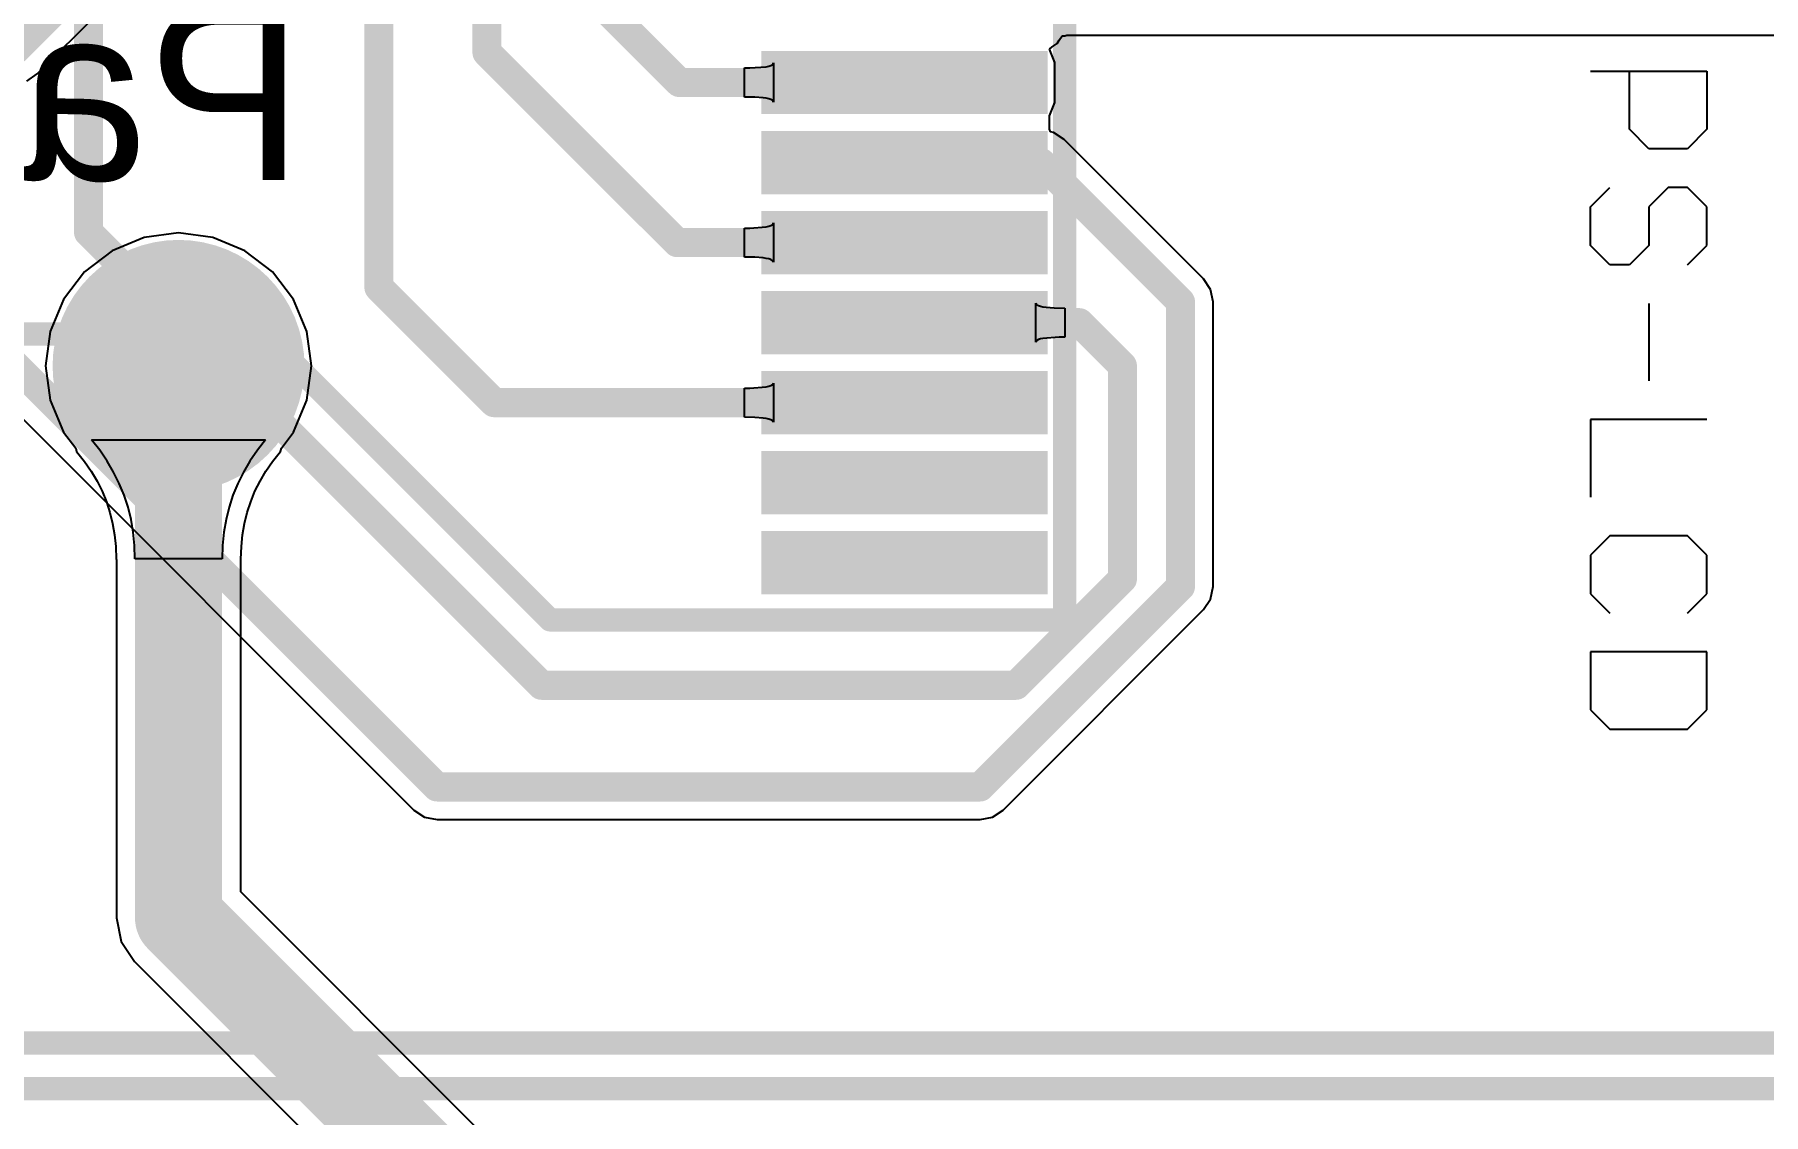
# Model space of a CAD drawing. Header units: millimetres. Extents: x 6.5 to 10.45, y 0.98 to 5.86.
# Drawn here: x 8.085 to 8.681, y 2.787 to 3.159 of the extents above; entities that cross this region are included whole.
import ezdxf

# ---------------------------------------------------------------- set-up
doc = ezdxf.new("R2010")
doc.units = ezdxf.units.MM
doc.header["$MEASUREMENT"] = 0
for name, color, linetype in [('BottomLayer', 5, 'Continuous'), ('BottomOverlay', 54, 'Continuous'), ('BottomPaste', 16, 'Continuous'), ('BottomSolder', 6, 'Continuous'), ('TopLayer', 1, 'Continuous'), ('TopOverlay', 2, 'Continuous'), ('TopPaste', 8, 'Continuous'), ('TopSolder', 216, 'Continuous')]:
    doc.layers.add(name, color=color, linetype=linetype)

# ---------------------------------------------------------------- blocks, each defined once
blk = doc.blocks.new('P___B_B_40')
at = {"layer": 'BottomLayer', "const_width": 0.03937}
blk.add_lwpolyline([(-0.019685, 0, 1), (0.019685, 0, 1)], format="xyb", close=True, dxfattribs=at)
at = {"layer": 'BottomPaste', "const_width": 0.03937}
blk.add_lwpolyline([(-0.019685, 0, 1), (0.019685, 0, 1)], format="xyb", close=True, dxfattribs=at)
at = {"layer": 'BottomSolder', "const_width": 0.04337}
blk.add_lwpolyline([(-0.021685, 0, 1), (0.021685, 0, 1)], format="xyb", close=True, dxfattribs=at)
blk = doc.blocks.new('1_14IPS_LCD_75')
at = {"layer": 'TopLayer'}
for points in [[(-0.30906, 0.84941), (-0.30906, 0.83563), (-0.2185, 0.84941), (-0.2185, 0.83563)], [(-0.30906, 0.82185), (-0.30906, 0.80807), (-0.2185, 0.82185), (-0.2185, 0.80807)], [(-0.30906, 0.79429), (-0.30906, 0.78051), (-0.2185, 0.79429), (-0.2185, 0.78051)], [(-0.30906, 0.76673), (-0.30906, 0.75295), (-0.2185, 0.76673), (-0.2185, 0.75295)], [(-0.30906, 0.73917), (-0.30906, 0.72539), (-0.2185, 0.73917), (-0.2185, 0.72539)], [(-0.30906, 0.71161), (-0.30906, 0.69783), (-0.2185, 0.71161), (-0.2185, 0.69783)], [(-0.30906, 0.68405), (-0.30906, 0.67027), (-0.2185, 0.68405), (-0.2185, 0.67027)]]:
    blk.add_solid(points, dxfattribs=at)
at = {"layer": 'TopOverlay'}
for p, q in [((-0.53332, 0.89987), (-0.53999, 0.89321)), ((-0.50666, 0.89987), (-0.53332, 0.89987)), ((-0.5, 0.89321), (-0.50666, 0.89987)), ((-0.53999, 0.89321), (-0.53999, 0.87321)), ((-0.5, 0.87321), (-0.5, 0.89321)), ((-0.53999, 0.87321), (-0.5, 0.87321)), ((-0.53332, 0.85988), (-0.53999, 0.85322)), ((-0.5, 0.85322), (-0.50666, 0.85988)), ((-0.53999, 0.85322), (-0.53999, 0.83989)), ((-0.5, 0.83989), (-0.5, 0.85322)), ((-0.53999, 0.83989), (-0.53332, 0.83323)), ((-0.50666, 0.83323), (-0.5, 0.83989)), ((-0.53332, 0.83323), (-0.50666, 0.83323)), ((-0.5, 0.79324), (-0.5, 0.8199)), ((-0.53999, 0.79324), (-0.5, 0.79324)), ((-0.51999, 0.75325), (-0.51999, 0.77991)), ((-0.53332, 0.73992), (-0.53999, 0.73326)), ((-0.51999, 0.73326), (-0.51333, 0.73992)), ((-0.51333, 0.73992), (-0.50666, 0.73992)), ((-0.50666, 0.73992), (-0.5, 0.73326)), ((-0.53999, 0.73326), (-0.53999, 0.71993)), ((-0.51999, 0.71993), (-0.51999, 0.73326)), ((-0.5, 0.73326), (-0.5, 0.71993)), ((-0.53999, 0.71993), (-0.53332, 0.71326)), ((-0.52666, 0.71326), (-0.51999, 0.71993)), ((-0.5, 0.71993), (-0.50666, 0.71326)), ((-0.53332, 0.71326), (-0.52666, 0.71326)), ((-0.53999, 0.69327), (-0.53332, 0.69994)), ((-0.53332, 0.69994), (-0.51999, 0.69994)), ((-0.51999, 0.69994), (-0.51333, 0.69327)), ((-0.53999, 0.67328), (-0.53999, 0.69327)), ((-0.51333, 0.69327), (-0.51333, 0.67328)), ((-0.5, 0.67328), (-0.53999, 0.67328))]:
    blk.add_line(p, q, dxfattribs=at)
at = {"layer": 'TopOverlay', "const_width": 0.008}
for points in [[(0.25197, 1.02362), (-0.9685, 1.02362)], [(0.14606, 1.00787), (-0.95669, 1.00787)], [(-0.3189, 0.8622), (-0.3189, 0.49213)], [(-0.14173, 0.8622), (-0.3189, 0.8622)], [(-0.04331, 0.76378), (-0.14173, 0.8622)], [(0.25197, 0.76378), (-0.04331, 0.76378)]]:
    blk.add_lwpolyline(points, dxfattribs=at)
at = {"layer": 'TopOverlay', "const_width": 0.004}
for points in [[(-0.3209, 0.8622, 1), (-0.3169, 0.8622, 1)], [(-0.3209, 0.8622, 1), (-0.3169, 0.8622, 1)], [(-0.14373, 0.8622, 1), (-0.13973, 0.8622, 1)], [(-0.14373, 0.8622, 1), (-0.13973, 0.8622, 1)], [(-0.04531, 0.76378, 1), (-0.04131, 0.76378, 1)], [(-0.04531, 0.76378, 1), (-0.04131, 0.76378, 1)]]:
    blk.add_lwpolyline(points, format="xyb", close=True, dxfattribs=at)
at = {"layer": 'TopPaste'}
for points in [[(-0.30906, 0.84941), (-0.30906, 0.83563), (-0.2185, 0.84941), (-0.2185, 0.83563)], [(-0.30906, 0.82185), (-0.30906, 0.80807), (-0.2185, 0.82185), (-0.2185, 0.80807)], [(-0.30906, 0.79429), (-0.30906, 0.78051), (-0.2185, 0.79429), (-0.2185, 0.78051)], [(-0.30906, 0.76673), (-0.30906, 0.75295), (-0.2185, 0.76673), (-0.2185, 0.75295)], [(-0.30906, 0.73917), (-0.30906, 0.72539), (-0.2185, 0.73917), (-0.2185, 0.72539)], [(-0.30906, 0.71161), (-0.30906, 0.69783), (-0.2185, 0.71161), (-0.2185, 0.69783)], [(-0.30906, 0.68405), (-0.30906, 0.67027), (-0.2185, 0.68405), (-0.2185, 0.67027)]]:
    blk.add_solid(points, dxfattribs=at)
at = {"layer": 'TopSolder'}
for points in [[(-0.31306, 0.85341), (-0.31306, 0.83163), (-0.2145, 0.85341), (-0.2145, 0.83163)], [(-0.31306, 0.82585), (-0.31306, 0.80407), (-0.2145, 0.82585), (-0.2145, 0.80407)], [(-0.31306, 0.79829), (-0.31306, 0.77651), (-0.2145, 0.79829), (-0.2145, 0.77651)], [(-0.31306, 0.77073), (-0.31306, 0.74895), (-0.2145, 0.77073), (-0.2145, 0.74895)], [(-0.31306, 0.74317), (-0.31306, 0.72139), (-0.2145, 0.74317), (-0.2145, 0.72139)], [(-0.31306, 0.71561), (-0.31306, 0.69383), (-0.2145, 0.71561), (-0.2145, 0.69383)], [(-0.31306, 0.68805), (-0.31306, 0.66627), (-0.2145, 0.68805), (-0.2145, 0.66627)]]:
    blk.add_solid(points, dxfattribs=at)

msp = doc.modelspace()

# ---------------------------------------------------------------- linework, layer by layer
at = {"layer": 'BottomLayer'}
for p, q in [((8.08636, 3.1455), (8.10768, 3.16682)), ((8.08272, 3.14306), (8.08636, 3.1455)), ((8.135, 3.09076), (8.12316, 3.0892)), ((8.14684, 3.0892), (8.135, 3.09076)), ((8.11212, 3.08463), (8.10264, 3.07736)), ((8.12316, 3.0892), (8.11212, 3.08463)), ((8.15788, 3.08463), (8.14684, 3.0892)), ((8.16736, 3.07736), (8.15788, 3.08463)), ((8.10264, 3.07736), (8.09537, 3.06788)), ((8.17463, 3.06788), (8.16736, 3.07736)), ((8.09537, 3.06788), (8.0908, 3.05684)), ((8.1792, 3.05684), (8.17463, 3.06788)), ((8.0908, 3.05684), (8.08924, 3.045)), ((8.18076, 3.045), (8.1792, 3.05684)), ((8.08924, 3.045), (8.0908, 3.03316)), ((8.1792, 3.03316), (8.18076, 3.045)), ((8.0908, 3.03316), (8.09537, 3.02212)), ((8.17463, 3.02212), (8.1792, 3.03316)), ((8.09537, 3.02212), (8.09958, 3.01663)), ((8.10785, 3.01592), (8.105, 3.0195)), ((8.105, 3.0195), (8.165, 3.0195)), ((8.165, 3.0195), (8.16215, 3.01592)), ((8.17042, 3.01663), (8.17463, 3.02212)), ((8.09958, 3.01663), (8.09992, 3.01546)), ((8.09992, 3.01546), (8.10263, 3.01205)), ((8.1104, 3.01222), (8.10785, 3.01592)), ((8.11265, 3.00841), (8.1104, 3.01222)), ((8.1596, 3.01222), (8.15735, 3.00841)), ((8.16215, 3.01592), (8.1596, 3.01222)), ((8.16737, 3.01205), (8.17008, 3.01546)), ((8.17008, 3.01546), (8.17042, 3.01663)), ((8.10263, 3.01205), (8.10492, 3.00872)), ((8.10492, 3.00872), (8.10694, 3.00531)), ((8.1146, 3.00449), (8.11265, 3.00841)), ((8.15735, 3.00841), (8.1554, 3.00449)), ((8.16306, 3.00531), (8.16508, 3.00872)), ((8.16508, 3.00872), (8.16737, 3.01205)), ((8.10694, 3.00531), (8.10868, 3.00181)), ((8.10868, 3.00181), (8.11015, 2.99822)), ((8.11625, 3.00045), (8.1146, 3.00449)), ((8.1176, 2.99631), (8.11625, 3.00045)), ((8.15375, 3.00045), (8.1524, 2.99631)), ((8.1554, 3.00449), (8.15375, 3.00045)), ((8.15985, 2.99822), (8.16132, 3.00181)), ((8.16132, 3.00181), (8.16306, 3.00531)), ((8.11015, 2.99822), (8.11135, 2.99452)), ((8.11135, 2.99452), (8.11229, 2.99072)), ((8.11865, 2.99205), (8.1176, 2.99631)), ((8.1524, 2.99631), (8.15135, 2.99205)), ((8.15771, 2.99072), (8.15865, 2.99452)), ((8.15865, 2.99452), (8.15985, 2.99822)), ((8.11229, 2.99072), (8.11296, 2.9868)), ((8.1194, 2.98768), (8.11865, 2.99205)), ((8.15135, 2.99205), (8.1506, 2.98768)), ((8.15704, 2.9868), (8.15771, 2.99072)), ((8.11296, 2.9868), (8.11337, 2.98276)), ((8.11337, 2.98276), (8.11351, 2.97839)), ((8.11985, 2.98319), (8.1194, 2.98768)), ((8.12, 2.9786), (8.11985, 2.98319)), ((8.15015, 2.98319), (8.15, 2.9786)), ((8.1506, 2.98768), (8.15015, 2.98319)), ((8.15649, 2.97839), (8.15663, 2.98276)), ((8.15663, 2.98276), (8.15704, 2.9868)), ((8.11351, 2.97839), (8.11359, 2.97821)), ((8.11359, 2.97821), (8.11359, 2.855)), ((8.15, 2.9786), (8.12, 2.9786)), ((8.15641, 2.97821), (8.15649, 2.97839)), ((8.15641, 2.86387), (8.15641, 2.97821)), ((8.23887, 2.78141), (8.15641, 2.86387)), ((8.11359, 2.855), (8.11522, 2.84681)), ((8.11522, 2.84681), (8.11986, 2.83986)), ((8.11986, 2.83986), (8.21486, 2.74486))]:
    msp.add_line(p, q, dxfattribs=at)
for points, const_width in [([(8.07843, 3.15343), (8.135, 3.21)], 0.01), ([(8.135, 2.855), (8.135, 3.045)], 0.03), ([(8.135, 2.855), (8.23, 2.76)], 0.03)]:
    msp.add_lwpolyline(points, dxfattribs=dict(at, const_width=const_width))
at = {"layer": 'BottomLayer', "const_width": 0.015}
for points in [[(8.1275, 3.045, 1), (8.1425, 3.045, 1)], [(8.1275, 2.855, 1), (8.1425, 2.855, 1)], [(8.1275, 2.855, 1), (8.1425, 2.855, 1)]]:
    msp.add_lwpolyline(points, format="xyb", close=True, dxfattribs=at)
at = {"layer": 'TopLayer'}
for p, q in [((8.43576, 3.15486), (8.43749, 3.15602)), ((8.43749, 3.15602), (8.43826, 3.15718)), ((8.43826, 3.15718), (8.43922, 3.15861)), ((8.43922, 3.15861), (8.44021, 3.15862)), ((8.44021, 3.15862), (8.44086, 3.1589)), ((8.44086, 3.1589), (8.73812, 3.1589)), ((8.33975, 3.14899), (8.33985, 3.14932)), ((8.33985, 3.14932), (8.33985, 3.1358)), ((8.43487, 3.15404), (8.43576, 3.15486)), ((8.43677, 3.14945), (8.43487, 3.15404)), ((8.43487, 3.15404), (8.43487, 3.15404)), ((8.43677, 3.13567), (8.43677, 3.14945)), ((8.32985, 3.14756), (8.33175, 3.14758)), ((8.32985, 3.13756), (8.32985, 3.14756)), ((8.33175, 3.14758), (8.33735, 3.148)), ((8.33735, 3.148), (8.33825, 3.14819)), ((8.33825, 3.14819), (8.33895, 3.14842)), ((8.33895, 3.14842), (8.33945, 3.14869)), ((8.33945, 3.14869), (8.33975, 3.14899)), ((8.33345, 3.13749), (8.32985, 3.13756)), ((8.33625, 3.13728), (8.33345, 3.13749)), ((8.33735, 3.13712), (8.33625, 3.13728)), ((8.33825, 3.13693), (8.33735, 3.13712)), ((8.33895, 3.1367), (8.33825, 3.13693)), ((8.33945, 3.13643), (8.33895, 3.1367)), ((8.33975, 3.13613), (8.33945, 3.13643)), ((8.33985, 3.1358), (8.33975, 3.13613)), ((8.43487, 3.13108), (8.43677, 3.13567)), ((8.43487, 3.12648), (8.43487, 3.13108)), ((8.43525, 3.12557), (8.43487, 3.12648)), ((8.43629, 3.12536), (8.43525, 3.12557)), ((8.43993, 3.12293), (8.43629, 3.12536)), ((7.98807, 3.12007), (8.21607, 2.89207)), ((8.48793, 3.07493), (8.43993, 3.12293)), ((8.32985, 3.09244), (8.33175, 3.09246)), ((8.32985, 3.08244), (8.32985, 3.09244)), ((8.33175, 3.09246), (8.33735, 3.09288)), ((8.33735, 3.09288), (8.33825, 3.09308)), ((8.33825, 3.09308), (8.33895, 3.0933)), ((8.33895, 3.0933), (8.33945, 3.09357)), ((8.33945, 3.09357), (8.33975, 3.09387)), ((8.33975, 3.09387), (8.33985, 3.0942)), ((8.33985, 3.0942), (8.33985, 3.08068)), ((8.33345, 3.08237), (8.32985, 3.08244)), ((8.33625, 3.08216), (8.33345, 3.08237)), ((8.33735, 3.082), (8.33625, 3.08216)), ((8.33825, 3.08181), (8.33735, 3.082)), ((8.33895, 3.08158), (8.33825, 3.08181)), ((8.33945, 3.08132), (8.33895, 3.08158)), ((8.33975, 3.08102), (8.33945, 3.08132)), ((8.33985, 3.08068), (8.33975, 3.08102)), ((8.49036, 3.07129), (8.48793, 3.07493)), ((8.48793, 3.07493), (8.48793, 3.07493)), ((8.43015, 3.05312), (8.43015, 3.06664)), ((8.43015, 3.06664), (8.43025, 3.06631)), ((8.43025, 3.06631), (8.43055, 3.06601)), ((8.43055, 3.06601), (8.43105, 3.06574)), ((8.43105, 3.06574), (8.43175, 3.06552)), ((8.49122, 3.067), (8.49036, 3.07129)), ((8.49122, 2.969), (8.49122, 3.067)), ((8.49122, 3.067), (8.49122, 3.067)), ((8.43175, 3.06552), (8.43265, 3.06532)), ((8.43265, 3.06532), (8.43375, 3.06516)), ((8.43375, 3.06516), (8.43655, 3.06495)), ((8.43655, 3.06495), (8.44015, 3.06488)), ((8.44015, 3.06488), (8.44015, 3.05488)), ((8.43105, 3.05402), (8.43055, 3.05376)), ((8.43175, 3.05425), (8.43105, 3.05402)), ((8.43265, 3.05444), (8.43175, 3.05425)), ((8.43825, 3.05486), (8.43265, 3.05444)), ((8.44015, 3.05488), (8.43825, 3.05486)), ((8.43025, 3.05346), (8.43015, 3.05312)), ((8.43055, 3.05376), (8.43025, 3.05346)), ((8.32985, 3.03732), (8.33175, 3.03734)), ((8.32985, 3.02732), (8.32985, 3.03732)), ((8.33175, 3.03734), (8.33735, 3.03776)), ((8.33735, 3.03776), (8.33825, 3.03796)), ((8.33825, 3.03796), (8.33895, 3.03818)), ((8.33895, 3.03818), (8.33945, 3.03845)), ((8.33945, 3.03845), (8.33975, 3.03875)), ((8.33975, 3.03875), (8.33985, 3.03908)), ((8.33985, 3.03908), (8.33985, 3.02556)), ((8.33345, 3.02725), (8.32985, 3.02732)), ((8.33625, 3.02704), (8.33345, 3.02725)), ((8.33735, 3.02688), (8.33625, 3.02704)), ((8.33825, 3.02669), (8.33735, 3.02688)), ((8.33895, 3.02646), (8.33825, 3.02669)), ((8.33945, 3.0262), (8.33895, 3.02646)), ((8.33975, 3.0259), (8.33945, 3.0262)), ((8.33985, 3.02556), (8.33975, 3.0259)), ((8.48793, 2.96107), (8.49036, 2.96471)), ((8.49036, 2.96471), (8.49122, 2.969)), ((8.41893, 2.89207), (8.48793, 2.96107)), ((8.48793, 2.96107), (8.48793, 2.96107)), ((8.21607, 2.89207), (8.21971, 2.88964)), ((8.21971, 2.88964), (8.224, 2.88878)), ((8.224, 2.88878), (8.224, 2.88878)), ((8.224, 2.88878), (8.411, 2.88878)), ((8.411, 2.88878), (8.41529, 2.88964)), ((8.411, 2.88878), (8.411, 2.88878)), ((8.41529, 2.88964), (8.41893, 2.89207))]:
    msp.add_line(p, q, dxfattribs=at)
at = {"layer": 'TopLayer', "const_width": 0.01}
for points in [[(8.204, 3.072), (8.204, 4.38194)], [(8.104, 3.091), (8.104, 4.337)], [(8.2412, 3.15291), (8.2412, 3.6852)], [(8.282, 3.168), (8.30744, 3.14256)], [(8.2412, 3.15291), (8.30668, 3.08744)], [(8.30744, 3.14256), (8.385, 3.14256)], [(7.996, 3.128), (8.224, 2.9)], [(8.385, 3.115), (8.432, 3.115)], [(8.432, 3.115), (8.48, 3.067)], [(8.104, 3.091), (8.26, 2.935)], [(8.30668, 3.08744), (8.385, 3.08744)], [(8.204, 3.072), (8.24368, 3.03232)], [(8.48, 2.969), (8.48, 3.067)], [(8.385, 3.05988), (8.44512, 3.05988)], [(8.44512, 3.05988), (8.46, 3.045)], [(8.46, 2.97163), (8.46, 3.045)], [(8.24368, 3.03232), (8.385, 3.03232)], [(8.42337, 2.935), (8.46, 2.97163)], [(8.411, 2.9), (8.48, 2.969)], [(8.26, 2.935), (8.42337, 2.935)], [(8.224, 2.9), (8.411, 2.9)]]:
    msp.add_lwpolyline(points, dxfattribs=at)
at = {"layer": 'TopLayer', "const_width": 0.005}
for points in [[(8.2387, 3.15291, 1), (8.2437, 3.15291, 1)], [(8.2387, 3.15291, 1), (8.2437, 3.15291, 1)], [(8.30494, 3.14256, 1), (8.30994, 3.14256, 1)], [(8.30494, 3.14256, 1), (8.30994, 3.14256, 1)], [(8.3825, 3.14256, 1), (8.3875, 3.14256, 1)], [(8.3825, 3.115, 1), (8.3875, 3.115, 1)], [(8.4295, 3.115, 1), (8.4345, 3.115, 1)], [(8.4295, 3.115, 1), (8.4345, 3.115, 1)], [(8.1015, 3.091, 1), (8.1065, 3.091, 1)], [(8.1015, 3.091, 1), (8.1065, 3.091, 1)], [(8.30418, 3.08744, 1), (8.30918, 3.08744, 1)], [(8.30418, 3.08744, 1), (8.30918, 3.08744, 1)], [(8.3825, 3.08744, 1), (8.3875, 3.08744, 1)], [(8.2015, 3.072, 1), (8.2065, 3.072, 1)], [(8.2015, 3.072, 1), (8.2065, 3.072, 1)], [(8.4775, 3.067, 1), (8.4825, 3.067, 1)], [(8.4775, 3.067, 1), (8.4825, 3.067, 1)], [(8.3825, 3.05988, 1), (8.3875, 3.05988, 1)], [(8.44262, 3.05988, 1), (8.44762, 3.05988, 1)], [(8.44262, 3.05988, 1), (8.44762, 3.05988, 1)], [(8.4575, 3.045, 1), (8.4625, 3.045, 1)], [(8.4575, 3.045, 1), (8.4625, 3.045, 1)], [(8.24118, 3.03232, 1), (8.24618, 3.03232, 1)], [(8.24118, 3.03232, 1), (8.24618, 3.03232, 1)], [(8.3825, 3.03232, 1), (8.3875, 3.03232, 1)], [(8.4575, 2.97163, 1), (8.4625, 2.97163, 1)], [(8.4575, 2.97163, 1), (8.4625, 2.97163, 1)], [(8.4775, 2.969, 1), (8.4825, 2.969, 1)], [(8.4775, 2.969, 1), (8.4825, 2.969, 1)], [(8.2575, 2.935, 1), (8.2625, 2.935, 1)], [(8.2575, 2.935, 1), (8.2625, 2.935, 1)], [(8.42087, 2.935, 1), (8.42587, 2.935, 1)], [(8.42087, 2.935, 1), (8.42587, 2.935, 1)], [(8.2215, 2.9, 1), (8.2265, 2.9, 1)], [(8.2215, 2.9, 1), (8.2265, 2.9, 1)], [(8.4085, 2.9, 1), (8.4135, 2.9, 1)], [(8.4085, 2.9, 1), (8.4135, 2.9, 1)]]:
    msp.add_lwpolyline(points, format="xyb", close=True, dxfattribs=at)

# ---------------------------------------------------------------- block references
for name, p, rotation in [('1_14IPS_LCD_75', (8.12122, 3.81972), 180), ('P___B_B_40', (8.135, 3.045), 90)]:
    msp.add_blockref(name, p, dxfattribs=dict(rotation=rotation))

# ---------------------------------------------------------------- texts
at = {"layer": 'BottomOverlay', "text_generation_flag": 2}
msp.add_text('Pad1', height=0.06, dxfattribs=at).set_placement((8.178, 3.109))

doc.saveas('drawing.dxf')
